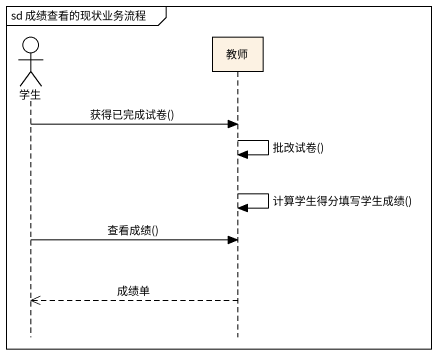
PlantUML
@startuml
mainframe sd 成绩查看的现状业务流程
hide footbox
actor 学生
participant 教师

学生 -> 教师 : 获得已完成试卷()
教师 -> 教师 : 批改试卷()
教师 -> 教师 : 计算学生得分填写学生成绩()
学生 -> 教师 : 查看成绩()
教师 -->> 学生 : 成绩单
@enduml
